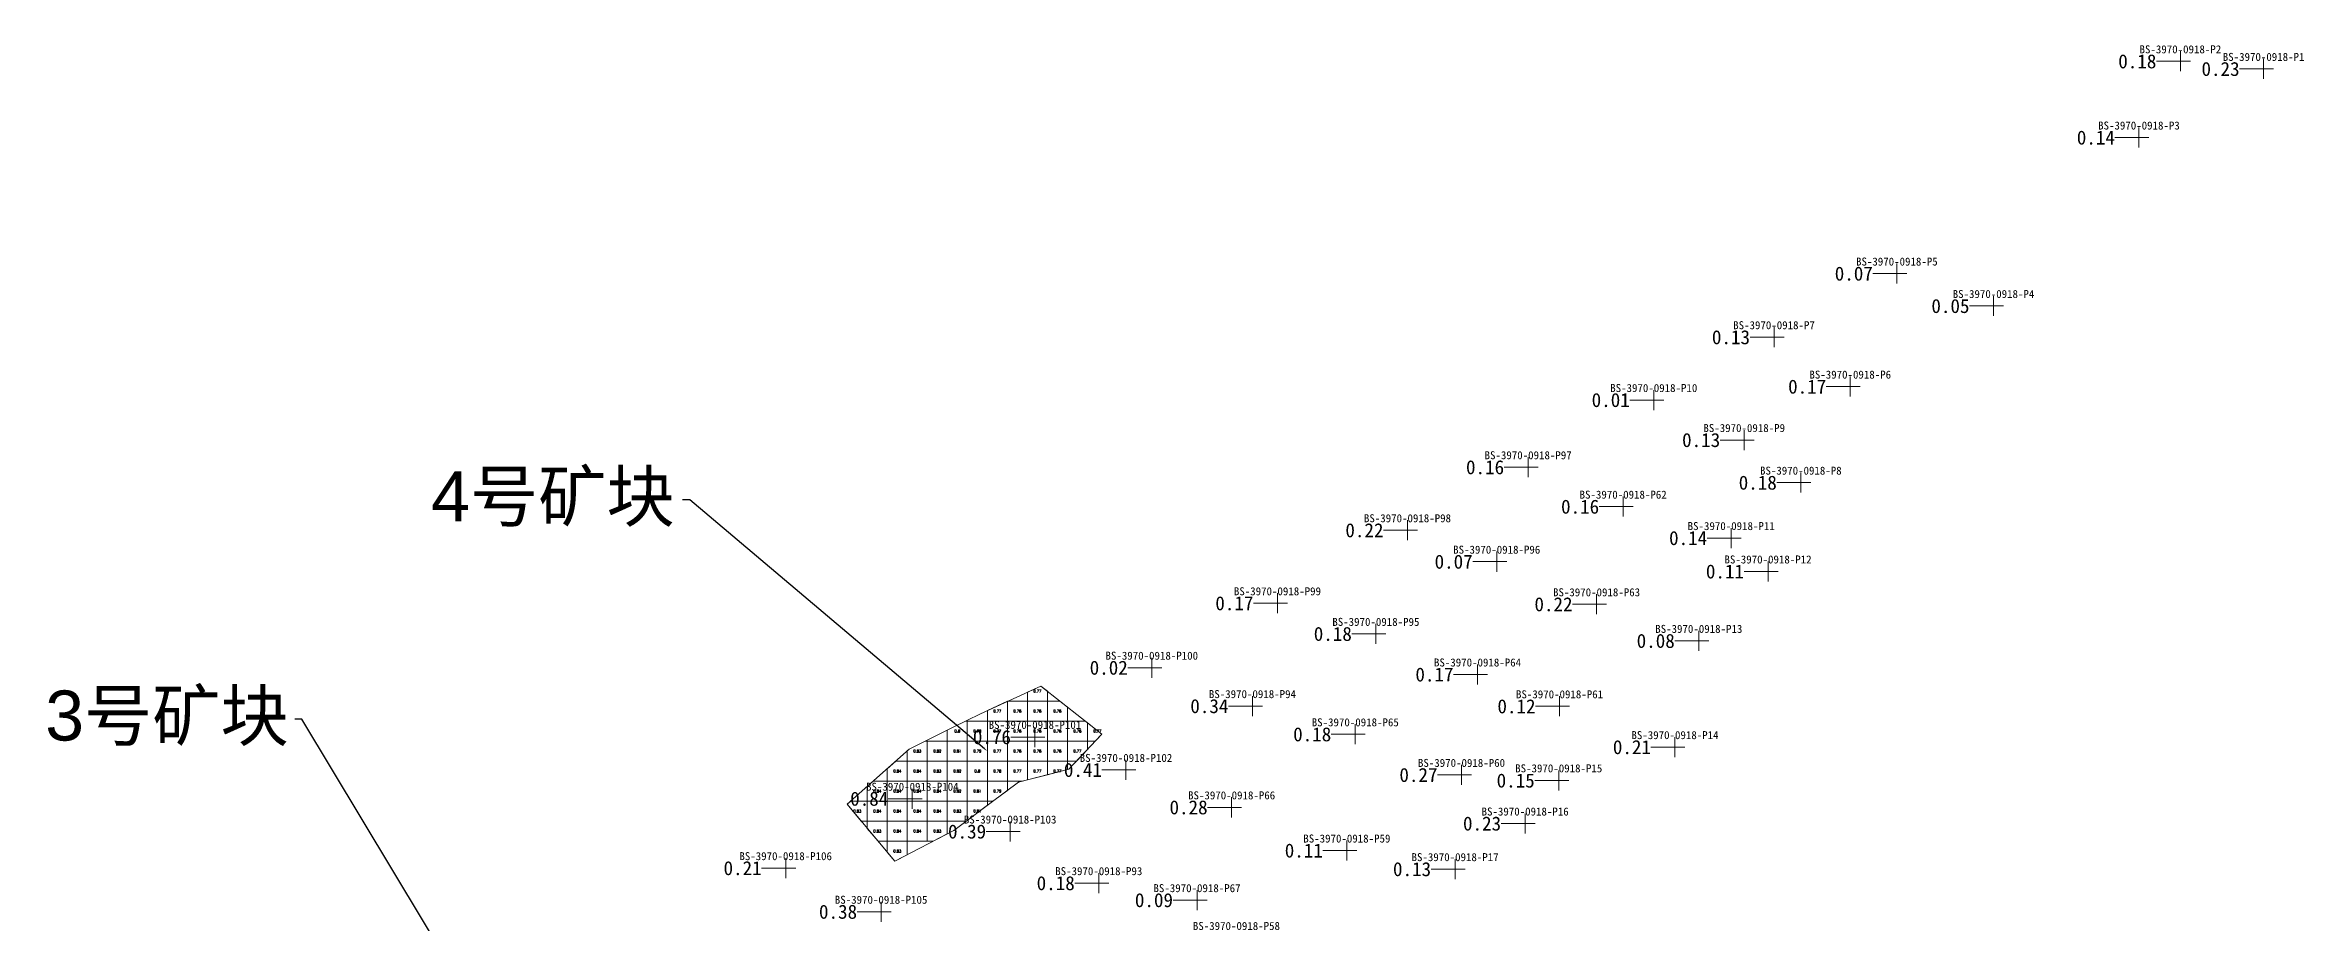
# Model space of a CAD drawing. Header units: inches. Extents: x 469796 to 469991, y 4349683 to 4349814.
# Drawn here: x 469878.4 to 469991.3, y 4349770.2 to 4349814 of the extents above; entities that cross this region are included whole.
import ezdxf
from ezdxf import colors
from ezdxf.entities.mleader import LeaderData, LeaderLine
from ezdxf.enums import TextEntityAlignment as Align
from ezdxf.math import Vec2, Vec3

# ---------------------------------------------------------------- set-up
doc = ezdxf.new("R2010")
doc.units = ezdxf.units.IN
doc.header["$MEASUREMENT"] = 0
for name, color, linetype, lineweight in [('0.500-1.000', 7, 'Continuous', 0), ('点', 7, 'Continuous', 0), ('爆区方格网', 7, 'Continuous', 0), ('线条', 7, 'Continuous', 0), ('钻孔', 7, 'Continuous', 0)]:
    doc.layers.add(name, color=color, linetype=linetype, lineweight=lineweight)
doc.styles.add('3dmine_textStyle_1', font='txt.shx', dxfattribs={"height": 1, "bigfont": 'gbcbig.shx'})
doc.styles.add('3dmine_textStyle_2', font='', dxfattribs={"height": 1})
doc.styles.get("Standard").update_dxf_attribs({"font": 'arial.ttf'})
doc.styles.get('3dmine_textStyle_2').set_extended_font_data('SimSun-ExtB')

msp = doc.modelspace()

# ---------------------------------------------------------------- hatches: boundary and pattern name
at = {"layer": '钻孔', "linetype": 'Continuous', "lineweight": 0, "true_color": 0x808080, "extrusion": (0, 1, 0)}
for points in [[(-469986.1, 3960.37), (-469985.1, 3960.37), (-469985.1, 3971.37), (-469986.1, 3971.37)], [(-469990.26, 3960.05), (-469989.26, 3960.05), (-469989.26, 3971.05), (-469990.26, 3971.05)], [(-469984.03, 3959.63), (-469983.03, 3959.63), (-469983.03, 3971.63), (-469984.03, 3971.63)], [(-469971.93, 3960.01), (-469970.93, 3960.01), (-469970.93, 3972.01), (-469971.93, 3972.01)], [(-469976.76, 3960.07), (-469975.76, 3960.07), (-469975.76, 3972.07), (-469976.76, 3972.07)], [(-469965.79, 3960.07), (-469964.79, 3960.07), (-469964.79, 3972.07), (-469965.79, 3972.07)], [(-469969.6, 3960.23), (-469968.6, 3960.23), (-469968.6, 3972.23), (-469969.6, 3972.23)], [(-469959.78, 3959.98), (-469958.78, 3959.98), (-469958.78, 3971.98), (-469959.78, 3971.98)], [(-469964.3, 3960.12), (-469963.3, 3960.12), (-469963.3, 3972.12), (-469964.3, 3972.12)], [(-469953.5, 3960.03), (-469952.5, 3960.03), (-469952.5, 3972.03), (-469953.5, 3972.03)], [(-469967.13, 3960.3), (-469966.13, 3960.3), (-469966.13, 3972.3), (-469967.13, 3972.3)], [(-469958.25, 3960.27), (-469957.25, 3960.27), (-469957.25, 3972.27), (-469958.25, 3972.27)], [(-469947.47, 3960.13), (-469946.47, 3960.13), (-469946.47, 3972.13), (-469947.47, 3972.13)], [(-469963.65, 3959.65), (-469962.65, 3959.65), (-469962.65, 3972.65), (-469963.65, 3972.65)], [(-469951.93, 3960.19), (-469950.93, 3960.19), (-469950.93, 3972.19), (-469951.93, 3972.19)], [(-469965.49, 3959.53), (-469964.49, 3959.53), (-469964.49, 3972.53), (-469965.49, 3972.53)], [(-469940.97, 3960.04), (-469939.97, 3960.04), (-469939.97, 3972.04), (-469940.97, 3972.04)], [(-469956.92, 3960.35), (-469955.92, 3960.35), (-469955.92, 3972.35), (-469956.92, 3972.35)], [(-469945.89, 3960.04), (-469944.89, 3960.04), (-469944.89, 3972.04), (-469945.89, 3972.04)], [(-469962.03, 3959.67), (-469961.03, 3959.67), (-469961.03, 3972.67), (-469962.03, 3972.67)], [(-469934.69, 3960.21), (-469933.69, 3960.21), (-469933.69, 3972.21), (-469934.69, 3972.21)], [(-469950.97, 3960.3), (-469949.97, 3960.3), (-469949.97, 3972.3), (-469950.97, 3972.3)], [(-469939.72, 3960.32), (-469938.72, 3960.32), (-469938.72, 3972.32), (-469939.72, 3972.32)], [(-469955.07, 3960.2), (-469954.07, 3960.2), (-469954.07, 3972.2), (-469955.07, 3972.2)], [(-469944.86, 3960.48), (-469943.86, 3960.48), (-469943.86, 3972.48), (-469944.86, 3972.48)], [(-469960.84, 3959.8), (-469959.84, 3959.8), (-469959.84, 3971.8), (-469960.84, 3971.8)], [(-469933.4, 3960.36), (-469932.4, 3960.36), (-469932.4, 3972.36), (-469933.4, 3972.36)], [(-469950.17, 3960.39), (-469949.17, 3960.39), (-469949.17, 3972.39), (-469950.17, 3972.39)], [(-469955.03, 3959.99), (-469954.03, 3959.99), (-469954.03, 3971.99), (-469955.03, 3971.99)], [(-469938.68, 3960.29), (-469937.68, 3960.29), (-469937.68, 3972.29), (-469938.68, 3972.29)], [(-469927.61, 3960.29), (-469926.61, 3960.29), (-469926.61, 3972.29), (-469927.61, 3972.29)], [(-469953.35, 3960.04), (-469952.35, 3960.04), (-469952.35, 3972.04), (-469953.35, 3972.04)], [(-469944.44, 3960.23), (-469943.44, 3960.23), (-469943.44, 3972.23), (-469944.44, 3972.23)], [(-469916.39, 3959.54), (-469915.39, 3959.54), (-469915.39, 3972.54), (-469916.39, 3972.54)], [(-469932.04, 3960.46), (-469931.04, 3960.46), (-469931.04, 3972.46), (-469932.04, 3972.46)], [(-469949.85, 3959.88), (-469948.85, 3959.88), (-469948.85, 3971.88), (-469949.85, 3971.88)], [(-469936.95, 3960.28), (-469935.95, 3960.28), (-469935.95, 3972.28), (-469936.95, 3972.28)], [(-469921.16, 3959.59), (-469920.16, 3959.59), (-469920.16, 3972.59), (-469921.16, 3972.59)]]:
    msp.add_hatch(color=8, dxfattribs=at).paths.add_polyline_path(points, flags=0)
at = {"layer": '钻孔', "linetype": 'Continuous', "lineweight": 0, "true_color": 0x00ffff, "extrusion": (0, 1, 0)}
for points in [[(-469928.85, 3960.37), (-469927.85, 3960.37), (-469927.85, 3972.37), (-469928.85, 3972.37)], [(-469922.72, 3959.53), (-469921.72, 3959.53), (-469921.72, 3972.53), (-469922.72, 3972.53)]]:
    msp.add_hatch(color=4, dxfattribs=at).paths.add_polyline_path(points, flags=0)

# ---------------------------------------------------------------- linework, layer by layer
at = {"layer": '0.500-1.000', "color": 4, "linetype": 'Continuous', "lineweight": 0, "true_color": 0x00ffff}
msp.add_lwpolyline([(469931.19, 4349779.61), (469929.54, 4349777.85), (469927.03, 4349777.21), (469925.66, 4349776.19), (469923.79, 4349774.8), (469920.85, 4349773.26), (469918.47, 4349776.1), (469921.56, 4349778.86), (469923.76, 4349779.95), (469925.13, 4349780.63), (469928.14, 4349782.01), (469931.19, 4349779.61)], dxfattribs=at)
at = {"layer": '点', "color": 138, "linetype": 'Continuous', "lineweight": 0, "true_color": 0x004c4c}
for points, elevation in [([(469985.6, 4349813.24), (469984.6, 4349813.24)], 3971.37), ([(469985.1, 4349812.74), (469985.1, 4349813.74)], 3971.37), ([(469989.76, 4349812.86), (469988.76, 4349812.86)], 3971.05), ([(469989.26, 4349812.36), (469989.26, 4349813.36)], 3971.05), ([(469983.53, 4349809.43), (469982.53, 4349809.43)], 3971.63), ([(469983.03, 4349808.93), (469983.03, 4349809.93)], 3971.63), ([(469971.43, 4349802.63), (469970.43, 4349802.63)], 3972.01), ([(469970.93, 4349802.13), (469970.93, 4349803.13)], 3972.01), ([(469975.76, 4349800.51), (469975.76, 4349801.51)], 3972.07), ([(469976.26, 4349801.01), (469975.26, 4349801.01)], 3972.07), ([(469965.29, 4349799.45), (469964.29, 4349799.45)], 3972.07), ([(469964.79, 4349798.95), (469964.79, 4349799.95)], 3972.07), ([(469969.1, 4349796.98), (469968.1, 4349796.98)], 3972.23), ([(469968.6, 4349796.48), (469968.6, 4349797.48)], 3972.23), ([(469959.28, 4349796.31), (469958.28, 4349796.31)], 3971.98), ([(469958.78, 4349795.81), (469958.78, 4349796.81)], 3971.98), ([(469963.3, 4349793.81), (469963.3, 4349794.81)], 3972.12), ([(469963.8, 4349794.31), (469962.8, 4349794.31)], 3972.12), ([(469953, 4349792.95), (469952, 4349792.95)], 3972.03), ([(469952.5, 4349792.45), (469952.5, 4349793.45)], 3972.03), ([(469966.13, 4349791.68), (469966.13, 4349792.68)], 3972.3), ([(469957.25, 4349790.48), (469957.25, 4349791.48)], 3972.27), ([(469966.63, 4349792.18), (469965.63, 4349792.18)], 3972.3), ([(469946.47, 4349789.3), (469946.47, 4349790.3)], 3972.14), ([(469957.75, 4349790.98), (469956.75, 4349790.98)], 3972.27), ([(469946.97, 4349789.8), (469945.97, 4349789.8)], 3972.14), ([(469963.15, 4349789.41), (469962.15, 4349789.41)], 3972.65), ([(469962.65, 4349788.91), (469962.65, 4349789.91)], 3972.65), ([(469951.43, 4349788.23), (469950.43, 4349788.23)], 3972.19), ([(469950.93, 4349787.73), (469950.93, 4349788.73)], 3972.19), ([(469964.49, 4349787.24), (469964.49, 4349788.24)], 3972.53), ([(469964.99, 4349787.74), (469963.99, 4349787.74)], 3972.53), ([(469940.47, 4349786.15), (469939.47, 4349786.15)], 3972.04), ([(469939.97, 4349785.65), (469939.97, 4349786.65)], 3972.04), ([(469956.42, 4349786.1), (469955.42, 4349786.1)], 3972.35), ([(469955.92, 4349785.6), (469955.92, 4349786.6)], 3972.35), ([(469945.39, 4349784.62), (469944.39, 4349784.62)], 3972.04), ([(469944.89, 4349784.12), (469944.89, 4349785.12)], 3972.04), ([(469961.03, 4349783.77), (469961.03, 4349784.77)], 3972.67), ([(469933.69, 4349782.43), (469933.69, 4349783.43)], 3972.21), ([(469961.53, 4349784.27), (469960.53, 4349784.27)], 3972.67), ([(469934.19, 4349782.93), (469933.19, 4349782.93)], 3972.21), ([(469950.47, 4349782.59), (469949.47, 4349782.59)], 3972.3), ([(469949.97, 4349782.09), (469949.97, 4349783.09)], 3972.3), ([(469938.72, 4349780.51), (469938.72, 4349781.51)], 3972.32), ([(469954.07, 4349780.5), (469954.07, 4349781.5)], 3972.2), ([(469939.22, 4349781.01), (469938.22, 4349781.01)], 3972.32), ([(469943.86, 4349779.1), (469943.86, 4349780.1)], 3972.48), ([(469954.57, 4349781), (469953.57, 4349781)], 3972.2), ([(469928.35, 4349779.46), (469927.35, 4349779.46)], 3972.38), ([(469927.85, 4349778.96), (469927.85, 4349779.96)], 3972.38), ([(469944.36, 4349779.6), (469943.36, 4349779.6)], 3972.48), ([(469960.34, 4349778.96), (469959.34, 4349778.96)], 3971.8), ([(469959.84, 4349778.46), (469959.84, 4349779.46)], 3971.8), ([(469932.89, 4349777.82), (469931.89, 4349777.82)], 3972.36), ([(469932.39, 4349777.32), (469932.39, 4349778.32)], 3972.36), ([(469949.17, 4349777.07), (469949.17, 4349778.07)], 3972.39), ([(469954.03, 4349776.79), (469954.03, 4349777.79)], 3971.99), ([(469921.72, 4349775.88), (469921.72, 4349776.88)], 3972.53), ([(469949.67, 4349777.57), (469948.67, 4349777.57)], 3972.39), ([(469954.53, 4349777.29), (469953.53, 4349777.29)], 3971.99), ([(469922.22, 4349776.38), (469921.22, 4349776.38)], 3972.53), ([(469938.18, 4349775.95), (469937.18, 4349775.95)], 3972.29), ([(469937.68, 4349775.45), (469937.68, 4349776.45)], 3972.29), ([(469952.35, 4349774.64), (469952.35, 4349775.64)], 3972.04), ([(469927.11, 4349774.74), (469926.11, 4349774.74)], 3972.29), ([(469926.61, 4349774.24), (469926.61, 4349775.24)], 3972.29), ([(469952.85, 4349775.14), (469951.85, 4349775.14)], 3972.04), ([(469915.39, 4349772.41), (469915.39, 4349773.41)], 3972.54), ([(469943.94, 4349773.79), (469942.94, 4349773.79)], 3972.23), ([(469943.44, 4349773.29), (469943.44, 4349774.29)], 3972.23), ([(469948.85, 4349772.36), (469948.85, 4349773.36)], 3971.88), ([(469915.89, 4349772.91), (469914.89, 4349772.91)], 3972.54), ([(469931.54, 4349772.16), (469930.54, 4349772.16)], 3972.46), ([(469931.04, 4349771.66), (469931.04, 4349772.66)], 3972.46), ([(469949.35, 4349772.86), (469948.35, 4349772.86)], 3971.88), ([(469920.16, 4349770.23), (469920.16, 4349771.23)], 3972.59), ([(469936.45, 4349771.31), (469935.45, 4349771.31)], 3972.28), ([(469935.95, 4349770.81), (469935.95, 4349771.81)], 3972.28), ([(469920.66, 4349770.73), (469919.66, 4349770.73)], 3972.59)]:
    msp.add_lwpolyline(points, dxfattribs=dict(at, elevation=elevation))
at = {"layer": '爆区方格网', "color": 4, "linetype": 'Continuous', "lineweight": 0, "true_color": 0x00ffff, "elevation": 3972.53}
for points in [[(469926.47, 4349780.26), (469925.47, 4349780.26), (469925.47, 4349780.79), (469926.47, 4349781.25), (469926.47, 4349780.26)], [(469927.47, 4349780.26), (469926.47, 4349780.26), (469926.47, 4349781.25), (469926.49, 4349781.26), (469927.47, 4349781.26), (469927.47, 4349780.26)], [(469928.47, 4349781.75), (469928.47, 4349781.26), (469927.47, 4349781.26), (469927.47, 4349781.7), (469928.14, 4349782.01), (469928.47, 4349781.75)], [(469928.47, 4349780.26), (469927.47, 4349780.26), (469927.47, 4349781.26), (469928.47, 4349781.26), (469928.47, 4349780.26)], [(469929.47, 4349780.96), (469929.47, 4349780.26), (469928.47, 4349780.26), (469928.47, 4349781.26), (469929.1, 4349781.26), (469929.47, 4349780.96)], [(469924.47, 4349779.26), (469923.47, 4349779.26), (469923.47, 4349779.81), (469923.76, 4349779.95), (469924.38, 4349780.26), (469924.47, 4349780.26), (469924.47, 4349779.26)], [(469925.47, 4349779.26), (469924.47, 4349779.26), (469924.47, 4349780.26), (469925.47, 4349780.26), (469925.47, 4349779.26)], [(469926.47, 4349779.26), (469925.47, 4349779.26), (469925.47, 4349780.26), (469926.47, 4349780.26), (469926.47, 4349779.26)], [(469927.47, 4349779.26), (469926.47, 4349779.26), (469926.47, 4349780.26), (469927.47, 4349780.26), (469927.47, 4349779.26)], [(469928.47, 4349779.26), (469927.47, 4349779.26), (469927.47, 4349780.26), (469928.47, 4349780.26), (469928.47, 4349779.26)], [(469929.47, 4349779.26), (469928.47, 4349779.26), (469928.47, 4349780.26), (469929.47, 4349780.26), (469929.47, 4349779.26)], [(469930.47, 4349780.18), (469930.47, 4349779.26), (469929.47, 4349779.26), (469929.47, 4349780.26), (469930.37, 4349780.26), (469930.47, 4349780.18)], [(469931.19, 4349779.61), (469930.86, 4349779.26), (469930.47, 4349779.26), (469930.47, 4349780.18), (469931.19, 4349779.61)], [(469922.47, 4349778.26), (469921.47, 4349778.26), (469921.47, 4349778.78), (469921.56, 4349778.86), (469922.37, 4349779.26), (469922.47, 4349779.26), (469922.47, 4349778.26)], [(469923.47, 4349778.26), (469922.47, 4349778.26), (469922.47, 4349779.26), (469923.47, 4349779.26), (469923.47, 4349778.26)], [(469924.47, 4349778.26), (469923.47, 4349778.26), (469923.47, 4349779.26), (469924.47, 4349779.26), (469924.47, 4349778.26)], [(469925.47, 4349778.26), (469924.47, 4349778.26), (469924.47, 4349779.26), (469925.47, 4349779.26), (469925.47, 4349778.26)], [(469926.47, 4349778.26), (469925.47, 4349778.26), (469925.47, 4349779.26), (469926.47, 4349779.26), (469926.47, 4349778.26)], [(469927.47, 4349778.26), (469926.47, 4349778.26), (469926.47, 4349779.26), (469927.47, 4349779.26), (469927.47, 4349778.26)], [(469928.47, 4349778.26), (469927.47, 4349778.26), (469927.47, 4349779.26), (469928.47, 4349779.26), (469928.47, 4349778.26)], [(469929.47, 4349778.26), (469928.47, 4349778.26), (469928.47, 4349779.26), (469929.47, 4349779.26), (469929.47, 4349778.26)], [(469930.47, 4349778.84), (469929.92, 4349778.26), (469929.47, 4349778.26), (469929.47, 4349779.26), (469930.47, 4349779.26), (469930.47, 4349778.84)], [(469921.47, 4349777.26), (469920.47, 4349777.26), (469920.47, 4349777.88), (469920.89, 4349778.26), (469921.47, 4349778.26), (469921.47, 4349777.26)], [(469922.47, 4349777.26), (469921.47, 4349777.26), (469921.47, 4349778.26), (469922.47, 4349778.26), (469922.47, 4349777.26)], [(469923.47, 4349777.26), (469922.47, 4349777.26), (469922.47, 4349778.26), (469923.47, 4349778.26), (469923.47, 4349777.26)], [(469924.47, 4349777.26), (469923.47, 4349777.26), (469923.47, 4349778.26), (469924.47, 4349778.26), (469924.47, 4349777.26)], [(469925.47, 4349777.26), (469924.47, 4349777.26), (469924.47, 4349778.26), (469925.47, 4349778.26), (469925.47, 4349777.26)], [(469926.47, 4349777.26), (469925.47, 4349777.26), (469925.47, 4349778.26), (469926.47, 4349778.26), (469926.47, 4349777.26)], [(469927.47, 4349777.32), (469927.23, 4349777.26), (469926.47, 4349777.26), (469926.47, 4349778.26), (469927.47, 4349778.26), (469927.47, 4349777.32)], [(469928.47, 4349777.58), (469927.47, 4349777.32), (469927.47, 4349778.26), (469928.47, 4349778.26), (469928.47, 4349777.58)], [(469929.47, 4349777.84), (469928.47, 4349777.58), (469928.47, 4349778.26), (469929.47, 4349778.26), (469929.47, 4349777.84)], [(469920.47, 4349776.26), (469919.47, 4349776.26), (469919.47, 4349776.99), (469919.77, 4349777.26), (469920.47, 4349777.26), (469920.47, 4349776.26)], [(469921.47, 4349776.26), (469920.47, 4349776.26), (469920.47, 4349777.26), (469921.47, 4349777.26), (469921.47, 4349776.26)], [(469922.47, 4349776.26), (469921.47, 4349776.26), (469921.47, 4349777.26), (469922.47, 4349777.26), (469922.47, 4349776.26)], [(469923.47, 4349776.26), (469922.47, 4349776.26), (469922.47, 4349777.26), (469923.47, 4349777.26), (469923.47, 4349776.26)], [(469924.47, 4349776.26), (469923.47, 4349776.26), (469923.47, 4349777.26), (469924.47, 4349777.26), (469924.47, 4349776.26)], [(469925.47, 4349776.26), (469924.47, 4349776.26), (469924.47, 4349777.26), (469925.47, 4349777.26), (469925.47, 4349776.26)], [(469926.47, 4349776.79), (469925.75, 4349776.26), (469925.47, 4349776.26), (469925.47, 4349777.26), (469926.47, 4349777.26), (469926.47, 4349776.79)], [(469919.47, 4349775.26), (469919.17, 4349775.26), (469918.47, 4349776.1), (469918.47, 4349776.1), (469918.65, 4349776.26), (469919.47, 4349776.26), (469919.47, 4349775.26)], [(469920.47, 4349775.26), (469919.47, 4349775.26), (469919.47, 4349776.26), (469920.47, 4349776.26), (469920.47, 4349775.26)], [(469921.47, 4349775.26), (469920.47, 4349775.26), (469920.47, 4349776.26), (469921.47, 4349776.26), (469921.47, 4349775.26)], [(469922.47, 4349775.26), (469921.47, 4349775.26), (469921.47, 4349776.26), (469922.47, 4349776.26), (469922.47, 4349775.26)], [(469923.47, 4349775.26), (469922.47, 4349775.26), (469922.47, 4349776.26), (469923.47, 4349776.26), (469923.47, 4349775.26)], [(469924.47, 4349775.3), (469924.41, 4349775.26), (469923.47, 4349775.26), (469923.47, 4349776.26), (469924.47, 4349776.26), (469924.47, 4349775.3)], [(469925.47, 4349776.05), (469924.47, 4349775.3), (469924.47, 4349776.26), (469925.47, 4349776.26), (469925.47, 4349776.05)], [(469920.47, 4349774.26), (469920.01, 4349774.26), (469919.47, 4349774.9), (469919.47, 4349775.26), (469920.47, 4349775.26), (469920.47, 4349774.26)], [(469921.47, 4349774.26), (469920.47, 4349774.26), (469920.47, 4349775.26), (469921.47, 4349775.26), (469921.47, 4349774.26)], [(469922.47, 4349774.26), (469921.47, 4349774.26), (469921.47, 4349775.26), (469922.47, 4349775.26), (469922.47, 4349774.26)], [(469923.47, 4349774.63), (469922.76, 4349774.26), (469922.47, 4349774.26), (469922.47, 4349775.26), (469923.47, 4349775.26), (469923.47, 4349774.63)], [(469921.47, 4349773.58), (469920.85, 4349773.26), (469920.85, 4349773.26), (469920.47, 4349773.71), (469920.47, 4349774.26), (469921.47, 4349774.26), (469921.47, 4349773.58)]]:
    msp.add_lwpolyline(points, dxfattribs=at)
at = {"layer": '线条', "color": 138, "linetype": 'Continuous', "lineweight": 0, "true_color": 0x004c4c}
for points, elevation in [([(469985.1, 4349813.24), (469985.1, 4349813.24), (469985.1, 4349813.24)], 3971.37), ([(469989.26, 4349812.86), (469989.26, 4349812.86), (469989.26, 4349812.86)], 3971.05), ([(469983.03, 4349809.43), (469983.03, 4349809.43), (469983.03, 4349809.43)], 3971.63), ([(469970.93, 4349802.63), (469970.93, 4349802.63), (469970.93, 4349802.63)], 3972.01), ([(469975.76, 4349801.01), (469975.76, 4349801.01), (469975.76, 4349801.01)], 3972.07), ([(469964.79, 4349799.45), (469964.79, 4349799.45), (469964.79, 4349799.45)], 3972.07), ([(469968.6, 4349796.98), (469968.6, 4349796.98), (469968.6, 4349796.98)], 3972.23), ([(469958.78, 4349796.31), (469958.78, 4349796.31), (469958.78, 4349796.31)], 3971.98), ([(469963.3, 4349794.31), (469963.3, 4349794.31), (469963.3, 4349794.31)], 3972.12), ([(469952.5, 4349792.95), (469952.5, 4349792.95), (469952.5, 4349792.95)], 3972.03), ([(469966.13, 4349792.18), (469966.13, 4349792.18), (469966.13, 4349792.18)], 3972.3), ([(469957.25, 4349790.98), (469957.25, 4349790.98), (469957.25, 4349790.98)], 3972.27), ([(469946.47, 4349789.8), (469946.47, 4349789.8), (469946.47, 4349789.8)], 3972.14), ([(469962.65, 4349789.41), (469962.65, 4349789.41), (469962.65, 4349789.41)], 3972.65), ([(469950.93, 4349788.23), (469950.93, 4349788.23), (469950.93, 4349788.23)], 3972.19), ([(469964.49, 4349787.74), (469964.49, 4349787.74), (469964.49, 4349787.74)], 3972.53), ([(469939.97, 4349786.15), (469939.97, 4349786.15), (469939.97, 4349786.15)], 3972.04), ([(469955.92, 4349786.1), (469955.92, 4349786.1), (469955.92, 4349786.1)], 3972.35), ([(469944.89, 4349784.62), (469944.89, 4349784.62), (469944.89, 4349784.62)], 3972.04), ([(469961.03, 4349784.27), (469961.03, 4349784.27), (469961.03, 4349784.27)], 3972.67), ([(469933.69, 4349782.93), (469933.69, 4349782.93), (469933.69, 4349782.93)], 3972.21), ([(469949.97, 4349782.59), (469949.97, 4349782.59), (469949.97, 4349782.59)], 3972.3), ([(469938.72, 4349781.01), (469938.72, 4349781.01), (469938.72, 4349781.01)], 3972.32), ([(469954.07, 4349781), (469954.07, 4349781), (469954.07, 4349781)], 3972.2), ([(469927.85, 4349779.46), (469927.85, 4349779.46), (469927.85, 4349779.46)], 3972.38), ([(469943.86, 4349779.6), (469943.86, 4349779.6), (469943.86, 4349779.6)], 3972.48), ([(469959.84, 4349778.96), (469959.84, 4349778.96), (469959.84, 4349778.96)], 3971.8), ([(469932.39, 4349777.82), (469932.39, 4349777.82), (469932.39, 4349777.82)], 3972.36), ([(469949.17, 4349777.57), (469949.17, 4349777.57), (469949.17, 4349777.57)], 3972.39), ([(469954.03, 4349777.29), (469954.03, 4349777.29), (469954.03, 4349777.29)], 3971.99), ([(469921.72, 4349776.38), (469921.72, 4349776.38), (469921.72, 4349776.38)], 3972.53), ([(469937.68, 4349775.95), (469937.68, 4349775.95), (469937.68, 4349775.95)], 3972.29), ([(469926.61, 4349774.74), (469926.61, 4349774.74), (469926.61, 4349774.74)], 3972.29), ([(469952.35, 4349775.14), (469952.35, 4349775.14), (469952.35, 4349775.14)], 3972.04), ([(469943.44, 4349773.79), (469943.44, 4349773.79), (469943.44, 4349773.79)], 3972.23), ([(469915.39, 4349772.91), (469915.39, 4349772.91), (469915.39, 4349772.91)], 3972.54), ([(469931.04, 4349772.16), (469931.04, 4349772.16), (469931.04, 4349772.16)], 3972.46), ([(469948.85, 4349772.86), (469948.85, 4349772.86), (469948.85, 4349772.86)], 3971.88), ([(469935.95, 4349771.31), (469935.95, 4349771.31), (469935.95, 4349771.31)], 3972.28), ([(469920.16, 4349770.73), (469920.16, 4349770.73), (469920.16, 4349770.73)], 3972.59)]:
    msp.add_lwpolyline(points, dxfattribs=dict(at, elevation=elevation))
at = {"layer": '钻孔', "color": 8, "linetype": 'Continuous', "lineweight": 0, "true_color": 0x808080}
for points, elevation in [([(469985.1, 4349813.24), (469983.9, 4349813.24)], 3971.37), ([(469985.1, 4349813.24), (469983.9, 4349813.24)], 3960.37), ([(469989.26, 4349812.86), (469988.06, 4349812.86)], 3971.05), ([(469989.26, 4349812.86), (469988.06, 4349812.86)], 3960.05), ([(469983.03, 4349809.43), (469981.83, 4349809.43)], 3971.63), ([(469983.03, 4349809.43), (469981.83, 4349809.43)], 3959.63), ([(469970.93, 4349802.63), (469969.73, 4349802.63)], 3972.01), ([(469970.93, 4349802.63), (469969.73, 4349802.63)], 3960.01), ([(469975.76, 4349801.01), (469974.56, 4349801.01)], 3972.07), ([(469975.76, 4349801.01), (469974.56, 4349801.01)], 3960.07), ([(469964.79, 4349799.45), (469963.59, 4349799.45)], 3972.07), ([(469964.79, 4349799.45), (469963.59, 4349799.45)], 3960.07), ([(469968.6, 4349796.98), (469967.4, 4349796.98)], 3972.23), ([(469968.6, 4349796.98), (469967.4, 4349796.98)], 3960.23), ([(469958.78, 4349796.31), (469957.58, 4349796.31)], 3971.98), ([(469958.78, 4349796.31), (469957.58, 4349796.31)], 3959.98), ([(469963.3, 4349794.31), (469962.1, 4349794.31)], 3972.12), ([(469963.3, 4349794.31), (469962.1, 4349794.31)], 3960.12), ([(469952.5, 4349792.95), (469951.3, 4349792.95)], 3972.03), ([(469952.5, 4349792.95), (469951.3, 4349792.95)], 3960.03), ([(469966.13, 4349792.18), (469964.93, 4349792.18)], 3972.3), ([(469966.13, 4349792.18), (469964.93, 4349792.18)], 3960.3), ([(469957.25, 4349790.98), (469956.05, 4349790.98)], 3972.27), ([(469957.25, 4349790.98), (469956.05, 4349790.98)], 3960.27), ([(469946.47, 4349789.8), (469945.27, 4349789.8)], 3972.14), ([(469946.47, 4349789.8), (469945.27, 4349789.8)], 3960.14), ([(469962.65, 4349789.41), (469961.45, 4349789.41)], 3972.65), ([(469962.65, 4349789.41), (469961.45, 4349789.41)], 3959.65), ([(469950.93, 4349788.23), (469949.73, 4349788.23)], 3972.19), ([(469950.93, 4349788.23), (469949.73, 4349788.23)], 3960.19), ([(469964.49, 4349787.74), (469963.29, 4349787.74)], 3972.53), ([(469964.49, 4349787.74), (469963.29, 4349787.74)], 3959.53), ([(469939.97, 4349786.15), (469938.77, 4349786.15)], 3972.04), ([(469939.97, 4349786.15), (469938.77, 4349786.15)], 3960.04), ([(469955.92, 4349786.1), (469954.72, 4349786.1)], 3972.35), ([(469955.92, 4349786.1), (469954.72, 4349786.1)], 3960.35), ([(469944.89, 4349784.62), (469943.69, 4349784.62)], 3972.04), ([(469944.89, 4349784.62), (469943.69, 4349784.62)], 3960.04), ([(469961.03, 4349784.27), (469959.83, 4349784.27)], 3972.67), ([(469961.03, 4349784.27), (469959.83, 4349784.27)], 3959.67), ([(469933.69, 4349782.93), (469932.49, 4349782.93)], 3972.21), ([(469933.69, 4349782.93), (469932.49, 4349782.93)], 3960.21), ([(469949.97, 4349782.59), (469948.77, 4349782.59)], 3972.3), ([(469949.97, 4349782.59), (469948.77, 4349782.59)], 3960.3), ([(469938.72, 4349781.01), (469937.52, 4349781.01)], 3972.32), ([(469938.72, 4349781.01), (469937.52, 4349781.01)], 3960.32), ([(469954.07, 4349781), (469952.87, 4349781)], 3972.2), ([(469954.07, 4349781), (469952.87, 4349781)], 3960.2), ([(469943.86, 4349779.6), (469942.66, 4349779.6)], 3972.48), ([(469943.86, 4349779.6), (469942.66, 4349779.6)], 3960.48), ([(469959.84, 4349778.96), (469958.64, 4349778.96)], 3971.8), ([(469959.84, 4349778.96), (469958.64, 4349778.96)], 3959.8), ([(469932.4, 4349777.82), (469931.2, 4349777.82)], 3972.36), ([(469932.4, 4349777.82), (469931.2, 4349777.82)], 3960.36), ([(469949.17, 4349777.57), (469947.97, 4349777.57)], 3972.39), ([(469949.17, 4349777.57), (469947.97, 4349777.57)], 3960.39), ([(469954.03, 4349777.29), (469952.83, 4349777.29)], 3971.99), ([(469954.03, 4349777.29), (469952.83, 4349777.29)], 3959.99), ([(469937.68, 4349775.95), (469936.48, 4349775.95)], 3972.29), ([(469937.68, 4349775.95), (469936.48, 4349775.95)], 3960.29), ([(469926.61, 4349774.74), (469925.41, 4349774.74)], 3972.29), ([(469926.61, 4349774.74), (469925.41, 4349774.74)], 3960.29), ([(469952.35, 4349775.14), (469951.15, 4349775.14)], 3972.04), ([(469952.35, 4349775.14), (469951.15, 4349775.14)], 3960.04), ([(469943.44, 4349773.79), (469942.24, 4349773.79)], 3972.23), ([(469943.44, 4349773.79), (469942.24, 4349773.79)], 3960.23), ([(469915.39, 4349772.91), (469914.19, 4349772.91)], 3972.54), ([(469915.39, 4349772.91), (469914.19, 4349772.91)], 3959.54), ([(469931.04, 4349772.16), (469929.84, 4349772.16)], 3972.46), ([(469931.04, 4349772.16), (469929.84, 4349772.16)], 3960.46), ([(469948.85, 4349772.86), (469947.65, 4349772.86)], 3971.88), ([(469948.85, 4349772.86), (469947.65, 4349772.86)], 3959.88), ([(469935.95, 4349771.31), (469934.75, 4349771.31)], 3972.28), ([(469935.95, 4349771.31), (469934.75, 4349771.31)], 3960.28), ([(469920.16, 4349770.73), (469918.96, 4349770.73)], 3972.59), ([(469920.16, 4349770.73), (469918.96, 4349770.73)], 3959.59)]:
    msp.add_lwpolyline(points, dxfattribs=dict(at, elevation=elevation))
at = {"layer": '钻孔', "color": 4, "linetype": 'Continuous', "lineweight": 0, "true_color": 0x00ffff}
for points, elevation in [([(469927.85, 4349779.46), (469926.65, 4349779.46)], 3972.38), ([(469927.85, 4349779.46), (469926.65, 4349779.46)], 3960.38), ([(469921.72, 4349776.38), (469920.52, 4349776.38)], 3972.53), ([(469921.72, 4349776.38), (469920.52, 4349776.38)], 3959.53)]:
    msp.add_lwpolyline(points, dxfattribs=dict(at, elevation=elevation))

# ---------------------------------------------------------------- texts
at = {"color": 4, "linetype": 'Continuous', "lineweight": 0, "true_color": 0x00ffff, "style": '3dmine_textStyle_1'}
for s, p in [('0.77', (469927.97, 4349781.76, 3972.53)), ('0.77', (469925.97, 4349780.76, 3972.53)), ('0.76', (469926.97, 4349780.76, 3972.53)), ('0.76', (469927.97, 4349780.76, 3972.53)), ('0.76', (469928.97, 4349780.76, 3972.53)), ('0.8', (469923.97, 4349779.76, 3972.53)), ('0.78', (469924.97, 4349779.76, 3972.53)), ('0.77', (469925.97, 4349779.76, 3972.53)), ('0.76', (469926.97, 4349779.76, 3972.53)), ('0.76', (469927.97, 4349779.76, 3972.53)), ('0.76', (469928.97, 4349779.76, 3972.53)), ('0.76', (469929.97, 4349779.76, 3972.53)), ('0.77', (469930.97, 4349779.76, 3972.53)), ('0.84', (469920.97, 4349777.76, 3972.53)), ('0.83', (469921.97, 4349778.76, 3972.53)), ('0.84', (469921.97, 4349777.76, 3972.53)), ('0.82', (469922.97, 4349778.76, 3972.53)), ('0.83', (469922.97, 4349777.76, 3972.53)), ('0.81', (469923.97, 4349778.76, 3972.53)), ('0.82', (469923.97, 4349777.76, 3972.53)), ('0.79', (469924.97, 4349778.76, 3972.53)), ('0.8', (469924.97, 4349777.76, 3972.53)), ('0.77', (469925.97, 4349778.76, 3972.53)), ('0.78', (469925.97, 4349777.76, 3972.53)), ('0.76', (469926.97, 4349778.76, 3972.53)), ('0.77', (469926.97, 4349777.76, 3972.53)), ('0.76', (469927.97, 4349778.76, 3972.53)), ('0.77', (469927.97, 4349777.76, 3972.53)), ('0.76', (469928.97, 4349778.76, 3972.53)), ('0.77', (469928.97, 4349777.76, 3972.53)), ('0.77', (469929.97, 4349778.76, 3972.53)), ('0.84', (469919.97, 4349776.76, 3972.53)), ('0.84', (469920.97, 4349776.76, 3972.53)), ('0.84', (469921.97, 4349776.76, 3972.53)), ('0.84', (469922.97, 4349776.76, 3972.53)), ('0.82', (469923.97, 4349776.76, 3972.53)), ('0.81', (469924.97, 4349776.76, 3972.53)), ('0.79', (469925.97, 4349776.76, 3972.53)), ('0.83', (469918.97, 4349775.76, 3972.53)), ('0.84', (469919.97, 4349775.76, 3972.53)), ('0.84', (469920.97, 4349775.76, 3972.53)), ('0.84', (469921.97, 4349775.76, 3972.53)), ('0.84', (469922.97, 4349775.76, 3972.53)), ('0.83', (469923.97, 4349775.76, 3972.53)), ('0.81', (469924.97, 4349775.76, 3972.53)), ('0.83', (469919.97, 4349774.76, 3972.53)), ('0.84', (469920.97, 4349774.76, 3972.53)), ('0.84', (469921.97, 4349774.76, 3972.53)), ('0.83', (469922.97, 4349774.76, 3972.53)), ('0.83', (469920.97, 4349773.76, 3972.53))]:
    msp.add_text(s, height=0.133, dxfattribs=at).set_placement(p, align=Align.MIDDLE_CENTER)
at = {"layer": '钻孔', "color": 138, "linetype": 'Continuous', "lineweight": 0, "true_color": 0x004c4c, "style": '3dmine_textStyle_2'}
for s, p in [('BS-3970-0918-P2', (469985.1, 4349813.64, 3971.37)), ('BS-3970-0918-P1', (469989.26, 4349813.26, 3971.05)), ('BS-3970-0918-P3', (469983.03, 4349809.83, 3971.63)), ('BS-3970-0918-P5', (469970.93, 4349803.03, 3972.01)), ('BS-3970-0918-P4', (469975.76, 4349801.41, 3972.07)), ('BS-3970-0918-P7', (469964.79, 4349799.85, 3972.07)), ('BS-3970-0918-P10', (469958.78, 4349796.71, 3971.98)), ('BS-3970-0918-P6', (469968.6, 4349797.38, 3972.23)), ('BS-3970-0918-P9', (469963.3, 4349794.71, 3972.12)), ('BS-3970-0918-P97', (469952.5, 4349793.35, 3972.03)), ('BS-3970-0918-P8', (469966.13, 4349792.58, 3972.3)), ('BS-3970-0918-P62', (469957.25, 4349791.38, 3972.27)), ('BS-3970-0918-P98', (469946.47, 4349790.2, 3972.14)), ('BS-3970-0918-P11', (469962.65, 4349789.81, 3972.65)), ('BS-3970-0918-P96', (469950.93, 4349788.63, 3972.19)), ('BS-3970-0918-P12', (469964.49, 4349788.14, 3972.53)), ('BS-3970-0918-P99', (469939.97, 4349786.55, 3972.04)), ('BS-3970-0918-P63', (469955.92, 4349786.5, 3972.35)), ('BS-3970-0918-P95', (469944.89, 4349785.02, 3972.04)), ('BS-3970-0918-P13', (469961.03, 4349784.67, 3972.67)), ('BS-3970-0918-P100', (469933.69, 4349783.33, 3972.21)), ('BS-3970-0918-P64', (469949.97, 4349782.99, 3972.3)), ('BS-3970-0918-P94', (469938.72, 4349781.41, 3972.32)), ('BS-3970-0918-P61', (469954.07, 4349781.4, 3972.2)), ('BS-3970-0918-P101', (469927.85, 4349779.87, 3972.38)), ('BS-3970-0918-P65', (469943.86, 4349780, 3972.48)), ('BS-3970-0918-P14', (469959.84, 4349779.36, 3971.8)), ('BS-3970-0918-P102', (469932.4, 4349778.22, 3972.36)), ('BS-3970-0918-P60', (469949.17, 4349777.97, 3972.39)), ('BS-3970-0918-P15', (469954.03, 4349777.7, 3971.99)), ('BS-3970-0918-P104', (469921.72, 4349776.78, 3972.53)), ('BS-3970-0918-P66', (469937.68, 4349776.35, 3972.29)), ('BS-3970-0918-P103', (469926.61, 4349775.14, 3972.29)), ('BS-3970-0918-P16', (469952.35, 4349775.54, 3972.04)), ('BS-3970-0918-P59', (469943.44, 4349774.19, 3972.23)), ('BS-3970-0918-P106', (469915.39, 4349773.31, 3972.54)), ('BS-3970-0918-P17', (469948.85, 4349773.26, 3971.88)), ('BS-3970-0918-P93', (469931.04, 4349772.56, 3972.46)), ('BS-3970-0918-P105', (469920.16, 4349771.13, 3972.59)), ('BS-3970-0918-P67', (469935.95, 4349771.71, 3972.28)), ('BS-3970-0918-P58', (469937.92, 4349769.82, 3972.27))]:
    msp.add_text(s, height=0.4, dxfattribs=at).set_placement(p, align=Align.CENTER)
at = {"layer": '钻孔', "color": 8, "linetype": 'Continuous', "lineweight": 0, "true_color": 0x808080, "style": '3dmine_textStyle_2'}
for s, p in [('0.18', (469983.9, 4349813.24, 3965.87)), ('0.23', (469988.06, 4349812.86, 3965.55)), ('0.14', (469981.83, 4349809.43, 3965.63)), ('0.07', (469969.73, 4349802.63, 3966.01)), ('0.05', (469974.56, 4349801.01, 3966.07)), ('0.13', (469963.59, 4349799.45, 3966.07)), ('0.17', (469967.4, 4349796.98, 3966.23)), ('0.01', (469957.58, 4349796.31, 3965.98)), ('0.13', (469962.1, 4349794.31, 3966.12)), ('0.16', (469951.3, 4349792.95, 3966.03)), ('0.18', (469964.93, 4349792.18, 3966.3)), ('0.16', (469956.05, 4349790.98, 3966.27)), ('0.22', (469945.27, 4349789.8, 3966.14)), ('0.14', (469961.45, 4349789.41, 3966.15)), ('0.07', (469949.73, 4349788.23, 3966.19)), ('0.11', (469963.29, 4349787.74, 3966.03)), ('0.17', (469938.77, 4349786.15, 3966.04)), ('0.22', (469954.72, 4349786.1, 3966.35)), ('0.18', (469943.69, 4349784.62, 3966.04)), ('0.08', (469959.83, 4349784.27, 3966.17)), ('0.02', (469932.49, 4349782.93, 3966.21)), ('0.17', (469948.77, 4349782.59, 3966.3)), ('0.34', (469937.52, 4349781.01, 3966.32)), ('0.12', (469952.87, 4349781, 3966.2)), ('0.18', (469942.66, 4349779.6, 3966.48)), ('0.21', (469958.64, 4349778.96, 3965.8)), ('0.41', (469931.2, 4349777.82, 3966.36)), ('0.27', (469947.97, 4349777.57, 3966.39)), ('0.15', (469952.83, 4349777.29, 3965.99)), ('0.28', (469936.48, 4349775.95, 3966.29)), ('0.39', (469925.41, 4349774.74, 3966.29)), ('0.23', (469951.15, 4349775.14, 3966.04)), ('0.11', (469942.24, 4349773.79, 3966.23)), ('0.21', (469914.19, 4349772.91, 3966.04)), ('0.18', (469929.84, 4349772.16, 3966.46)), ('0.13', (469947.65, 4349772.86, 3965.88)), ('0.38', (469918.96, 4349770.73, 3966.09)), ('0.09', (469934.75, 4349771.31, 3966.28))]:
    msp.add_text(s, height=0.7, dxfattribs=at).set_placement(p, align=Align.MIDDLE_RIGHT)
at = {"layer": '钻孔', "color": 4, "linetype": 'Continuous', "lineweight": 0, "true_color": 0x00ffff, "style": '3dmine_textStyle_2'}
for s, p in [('0.76', (469926.65, 4349779.46, 3966.38)), ('0.84', (469920.52, 4349776.38, 3966.03))]:
    msp.add_text(s, height=0.7, dxfattribs=at).set_placement(p, align=Align.MIDDLE_RIGHT)

# ---------------------------------------------------------------- leaders
ml = msp.add_multileader_mtext('Standard')
ml.set_content('4{\\f宋体|b0|i0|c134|p2;号矿块}', color=256)
ml.set_leader_properties()
ml.build(insert=Vec2(0, 0))
ml.multileader.update_dxf_attribs({"dogleg_length": 0.36, "arrow_head_size": 0.18})
ctx = ml.context
ctx.base_point, ctx.char_height, ctx.arrow_head_size, ctx.landing_gap_size, ctx.plane_origin = Vec3(469897.58, 4349791.32, 3972.53), 2.5, 0.18, 0.09, Vec3(469925.47, 4349778.76, 3972.53)
notes = []
notes.append((ctx, [(0, (1, 1, 0), (469910.6, 4349791.32, 3972.53), (-1, 0), 0.36, [(0, [(469925.47, 4349778.76, 3972.53)], 256, [])])]))
ctx.mtext.insert, ctx.mtext.flow_direction = Vec3(469897.67, 4349792.75, 3972.53), 5
ml = msp.add_multileader_mtext('Standard')
ml.set_content('3{\\f宋体|b0|i0|c134|p2;号矿块}', color=256)
ml.set_leader_properties()
ml.build(insert=Vec2(0, 0))
ml.multileader.update_dxf_attribs({"dogleg_length": 0.36, "arrow_head_size": 0.18})
ctx = ml.context
ctx.base_point, ctx.char_height, ctx.arrow_head_size, ctx.landing_gap_size, ctx.plane_origin = Vec3(469878.29, 4349780.36, 3972.19), 2.5, 0.18, 0.09, Vec3(469905.3, 4349756.94, 3972.19)
notes.append((ctx, [(0, (1, 1, 0), (469891.21, 4349780.36, 3972.19), (-1, 0), 0.36, [(0, [(469905.3, 4349756.94, 3972.19)], 256, [])])]))
ctx.mtext.insert, ctx.mtext.flow_direction = Vec3(469878.38, 4349781.79, 3972.19), 5
for ctx, leaders in notes:
    for number, flags, end, landing, length, lines in leaders:
        leader = LeaderData()
        leader.index, (leader.has_last_leader_line, leader.has_dogleg_vector, leader.attachment_direction) = number, flags
        leader.last_leader_point, leader.dogleg_vector, leader.dogleg_length = Vec3(end), Vec3(landing), length
        for number, points, colour, breaks in lines:
            line = LeaderLine()
            line.index, line.vertices, line.color, line.breaks = number, Vec3.list(points), colors.encode_raw_color(colour), breaks
            leader.lines.append(line)
        ctx.leaders.append(leader)

doc.saveas('drawing.dxf')
